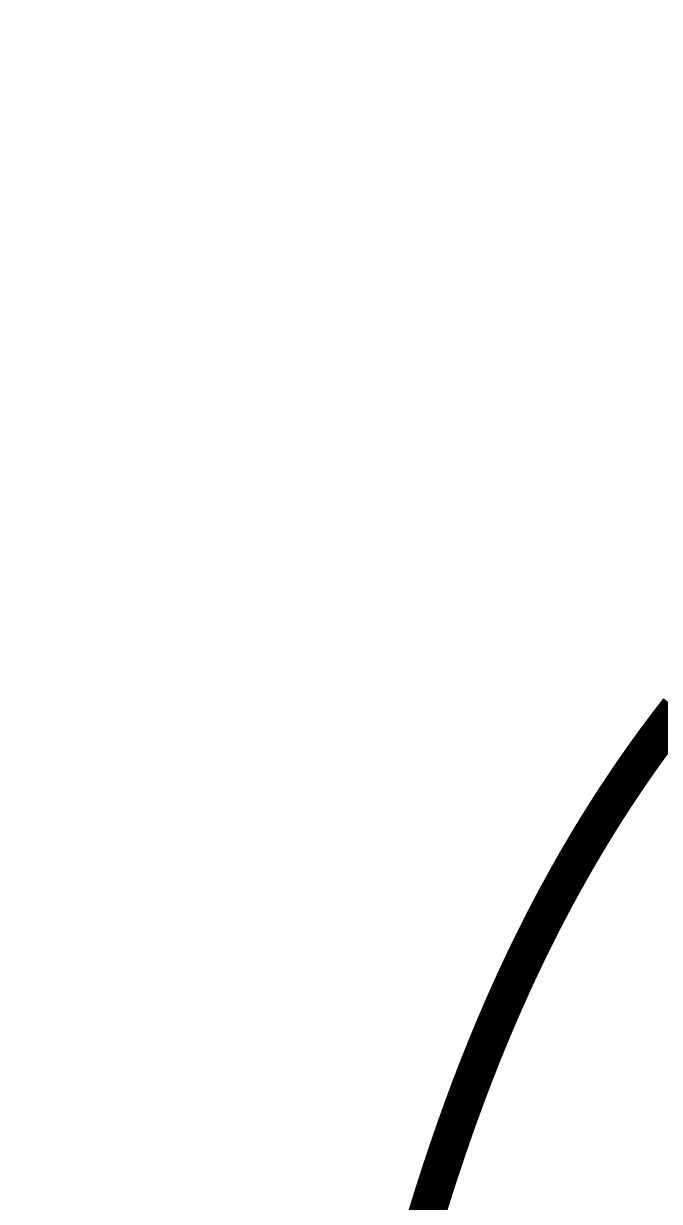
# Model space of a CAD drawing. Header units: inches. Extents: x -300 to 516, y -297 to 231.
# Drawn here: x -23.865 to -21.733, y -151.948 to -147.996 of the extents above; entities that cross this region are included whole.
import ezdxf

# ---------------------------------------------------------------- set-up
doc = ezdxf.new("R2010")
doc.units = ezdxf.units.IN
doc.header["$LTSCALE"] = 24
doc.header["$MEASUREMENT"] = 0
doc.layers.add('EXTERIOR DIMS', color=7, linetype='Continuous')
doc.layers.add('EXTERIOR ELEC EQUIP', color=190, linetype='Continuous')
doc.styles.get("Standard").update_dxf_attribs({"font": 'ARIALN.TTF'})
doc.dimstyles.get("Standard").update_dxf_attribs({"dimscale": 24, "dimtxt": 0.18, "dimasz": 0.18, "dimexe": 0.18, "dimexo": 0.0625, "dimgap": 0.09, "dimtad": 1, "dimdec": 4, "dimzin": 0, "dimdsep": 46, "dimlunit": 4, "dimtxsty": 'Standard', "dimcen": 0.09, "dimadec": 0, "dimazin": 0, "dimtfac": 1, "dimtdec": 4, "dimtofl": 0, "dimtmove": 0, "dimatfit": 3, "dimfxl": 0, "dimtolj": 1, "dimtzin": 0, "dimarcsym": 0})

# ---------------------------------------------------------------- blocks, each defined once
blk = doc.blocks.new('*D34')
at = {"layer": 'Defpoints', "color": 0, "transparency": 16777216}
for p in [(-82.9299, -75.3016), (-82.9299, -118.2971), (-15.7652, -155.5425)]:
    blk.add_point(p, dxfattribs=at)
at = {"layer": 'EXTERIOR DIMS', "color": 0, "lineweight": -2, "transparency": 16777216}
for p, q in [((-82.9299, -116.7971), (-82.9299, -70.9816)), ((-15.7652, -154.0425), (-15.7652, -70.9816)), ((-20.0852, -75.3016), (-78.6099, -75.3016))]:
    blk.add_line(p, q, dxfattribs=at)
at = {"layer": 'EXTERIOR DIMS', "color": 0, "transparency": 16777216}
for points in [[(-78.6099, -74.5816), (-78.6099, -76.0216), (-82.9299, -75.3016)], [(-20.0852, -74.5816), (-20.0852, -76.0216), (-15.7652, -75.3016)]]:
    blk.add_solid(points, dxfattribs=at)
at = {"layer": 'EXTERIOR DIMS', "color": 0, "transparency": 16777216, "insert": (-49.3476, -69.5706), "char_height": 4.32, "attachment_point": 5}
blk.add_mtext('\\A1;5\'-7 {\\H0.7x;\\S1/4;}"', dxfattribs=at)

msp = doc.modelspace()

# ---------------------------------------------------------------- linework, layer by layer
at = {"layer": 'EXTERIOR ELEC EQUIP', "color": 60, "const_width": 0.125}
msp.add_lwpolyline([(-22.51927, -152.01127), (-22.51897, -152.01027), (-22.51867, -152.00927), (-22.51836, -152.00826), (-22.51806, -152.00726), (-22.51776, -152.00626), (-22.51745, -152.00526), (-22.51715, -152.00426), (-22.51684, -152.00326), (-22.51654, -152.00226), (-22.51623, -152.00126), (-22.51593, -152.00026), (-22.51563, -151.99926), (-22.51532, -151.99826), (-22.51502, -151.99726), (-22.51471, -151.99626), (-22.51441, -151.99526), (-22.5141, -151.99426), (-22.5138, -151.99327), (-22.51349, -151.99227), (-22.51319, -151.99127), (-22.51288, -151.99027), (-22.51257, -151.98927), (-22.51227, -151.98827), (-22.51196, -151.98728), (-22.51166, -151.98628), (-22.51135, -151.98528), (-22.51104, -151.98428), (-22.51074, -151.98329), (-22.51043, -151.98229), (-22.51013, -151.98129), (-22.50982, -151.9803), (-22.50951, -151.9793), (-22.50921, -151.9783), (-22.5089, -151.97731), (-22.50859, -151.97631), (-22.50829, -151.97532), (-22.50798, -151.97432), (-22.50767, -151.97333), (-22.50737, -151.97233), (-22.50706, -151.97134), (-22.50675, -151.97034), (-22.50644, -151.96935), (-22.50614, -151.96835), (-22.50583, -151.96736), (-22.50552, -151.96636), (-22.50521, -151.96537), (-22.5049, -151.96437), (-22.5046, -151.96338), (-22.50429, -151.96239), (-22.50398, -151.96139), (-22.50367, -151.9604), (-22.50336, -151.95941), (-22.50305, -151.95841), (-22.50275, -151.95742), (-22.50244, -151.95643), (-22.50213, -151.95544), (-22.50182, -151.95444), (-22.50151, -151.95345), (-22.5012, -151.95246), (-22.50089, -151.95147), (-22.50058, -151.95048), (-22.50027, -151.94949), (-22.49996, -151.94849), (-22.49966, -151.9475), (-22.49935, -151.94651), (-22.49904, -151.94552), (-22.49873, -151.94453), (-22.49842, -151.94354), (-22.49811, -151.94255), (-22.4978, -151.94156), (-22.49749, -151.94057), (-22.49718, -151.93958), (-22.49687, -151.93859), (-22.49655, -151.9376), (-22.49624, -151.93661), (-22.49593, -151.93562), (-22.49562, -151.93464), (-22.49531, -151.93365), (-22.495, -151.93266), (-22.49469, -151.93167), (-22.49438, -151.93068), (-22.49407, -151.92969), (-22.49376, -151.92871), (-22.49344, -151.92772), (-22.49313, -151.92673), (-22.49282, -151.92574), (-22.49251, -151.92476), (-22.4922, -151.92377), (-22.49189, -151.92278), (-22.49157, -151.9218), (-22.49126, -151.92081), (-22.49095, -151.91982), (-22.49064, -151.91884), (-22.49033, -151.91785), (-22.49001, -151.91686), (-22.4897, -151.91588), (-22.48939, -151.91489), (-22.48907, -151.91391), (-22.48876, -151.91292), (-22.48845, -151.91194), (-22.48814, -151.91095), (-22.48782, -151.90997), (-22.48751, -151.90898), (-22.4872, -151.908), (-22.48688, -151.90702), (-22.48657, -151.90603), (-22.48626, -151.90505), (-22.48594, -151.90406), (-22.48563, -151.90308), (-22.48531, -151.9021), (-22.485, -151.90111), (-22.48469, -151.90013), (-22.48437, -151.89915), (-22.48406, -151.89817), (-22.48374, -151.89718), (-22.48343, -151.8962), (-22.48311, -151.89522), (-22.4828, -151.89424), (-22.48248, -151.89326), (-22.48217, -151.89227), (-22.48185, -151.89129), (-22.48154, -151.89031), (-22.48122, -151.88933), (-22.48091, -151.88835), (-22.48059, -151.88737), (-22.48028, -151.88639), (-22.47996, -151.88541), (-22.47965, -151.88443), (-22.47933, -151.88345), (-22.47902, -151.88247), (-22.4787, -151.88149), (-22.47838, -151.88051), (-22.47807, -151.87953), (-22.47775, -151.87855), (-22.47743, -151.87757), (-22.47712, -151.87659), (-22.4768, -151.87561), (-22.47648, -151.87463), (-22.47617, -151.87366), (-22.47585, -151.87268), (-22.47553, -151.8717), (-22.47522, -151.87072), (-22.4749, -151.86974), (-22.47458, -151.86877), (-22.47427, -151.86779), (-22.47395, -151.86681), (-22.47363, -151.86584), (-22.47331, -151.86486), (-22.473, -151.86388), (-22.47268, -151.86291), (-22.47236, -151.86193), (-22.47204, -151.86095), (-22.47172, -151.85998), (-22.47141, -151.859), (-22.47109, -151.85803), (-22.47077, -151.85705), (-22.47045, -151.85607), (-22.47013, -151.8551), (-22.46981, -151.85412), (-22.46949, -151.85315), (-22.46918, -151.85218), (-22.46886, -151.8512), (-22.46854, -151.85023), (-22.46822, -151.84925), (-22.4679, -151.84828), (-22.46758, -151.8473), (-22.46726, -151.84633), (-22.46694, -151.84536), (-22.46662, -151.84438), (-22.4663, -151.84341), (-22.46598, -151.84244), (-22.46566, -151.84147), (-22.46534, -151.84049), (-22.46502, -151.83952), (-22.4647, -151.83855), (-22.46438, -151.83758), (-22.46406, -151.8366), (-22.46374, -151.83563), (-22.46342, -151.83466), (-22.4631, -151.83369), (-22.46278, -151.83272), (-22.46246, -151.83175), (-22.46214, -151.83078), (-22.46182, -151.82981), (-22.46149, -151.82884), (-22.46117, -151.82786), (-22.46085, -151.82689), (-22.46053, -151.82592), (-22.46021, -151.82495), (-22.45989, -151.82399), (-22.45957, -151.82302), (-22.45924, -151.82205), (-22.45892, -151.82108), (-22.4586, -151.82011), (-22.45828, -151.81914), (-22.45796, -151.81817), (-22.45763, -151.8172), (-22.45731, -151.81623), (-22.45699, -151.81527), (-22.45667, -151.8143), (-22.45634, -151.81333), (-22.45602, -151.81236), (-22.4557, -151.8114), (-22.45537, -151.81043), (-22.45505, -151.80946), (-22.45473, -151.80849), (-22.4544, -151.80753), (-22.45408, -151.80656), (-22.45376, -151.80559), (-22.45343, -151.80463), (-22.45311, -151.80366), (-22.45279, -151.8027), (-22.45246, -151.80173), (-22.45214, -151.80076), (-22.45181, -151.7998), (-22.45149, -151.79883), (-22.45117, -151.79787), (-22.45084, -151.7969), (-22.45052, -151.79594), (-22.45019, -151.79497), (-22.44987, -151.79401), (-22.44954, -151.79305), (-22.44922, -151.79208), (-22.44889, -151.79112), (-22.44857, -151.79015), (-22.44824, -151.78919), (-22.44792, -151.78823), (-22.44759, -151.78726), (-22.44727, -151.7863), (-22.44694, -151.78534), (-22.44662, -151.78438), (-22.44629, -151.78341), (-22.44596, -151.78245), (-22.44564, -151.78149), (-22.44531, -151.78053), (-22.44499, -151.77957), (-22.44466, -151.7786), (-22.44433, -151.77764), (-22.44401, -151.77668), (-22.44368, -151.77572), (-22.44335, -151.77476), (-22.44303, -151.7738), (-22.4427, -151.77284), (-22.44237, -151.77188), (-22.44205, -151.77092), (-22.44172, -151.76996), (-22.44139, -151.769), (-22.44107, -151.76804), (-22.44074, -151.76708), (-22.44041, -151.76612), (-22.44008, -151.76516), (-22.43976, -151.7642), (-22.43943, -151.76324), (-22.4391, -151.76228), (-22.43877, -151.76132), (-22.43844, -151.76037), (-22.43812, -151.75941), (-22.43779, -151.75845), (-22.43746, -151.75749), (-22.43713, -151.75653), (-22.4368, -151.75558), (-22.43647, -151.75462), (-22.43614, -151.75366), (-22.43581, -151.75271), (-22.43549, -151.75175), (-22.43516, -151.75079), (-22.43483, -151.74984), (-22.4345, -151.74888), (-22.43417, -151.74792), (-22.43384, -151.74697), (-22.43351, -151.74601), (-22.43318, -151.74506), (-22.43285, -151.7441), (-22.43252, -151.74315), (-22.43219, -151.74219), (-22.43186, -151.74124), (-22.43153, -151.74028), (-22.4312, -151.73933), (-22.43087, -151.73837), (-22.43054, -151.73742), (-22.43021, -151.73646), (-22.42988, -151.73551), (-22.42955, -151.73456), (-22.42922, -151.7336), (-22.42889, -151.73265), (-22.42855, -151.7317), (-22.42822, -151.73074), (-22.42789, -151.72979), (-22.42756, -151.72884), (-22.42723, -151.72789), (-22.4269, -151.72693), (-22.42657, -151.72598), (-22.42623, -151.72503), (-22.4259, -151.72408), (-22.42557, -151.72313), (-22.42524, -151.72217), (-22.42491, -151.72122), (-22.42457, -151.72027), (-22.42424, -151.71932), (-22.42391, -151.71837), (-22.42358, -151.71742), (-22.42324, -151.71647), (-22.42291, -151.71552), (-22.42258, -151.71457), (-22.42225, -151.71362), (-22.42191, -151.71267), (-22.42158, -151.71172), (-22.42125, -151.71077), (-22.42091, -151.70982), (-22.42058, -151.70887), (-22.42025, -151.70792), (-22.41991, -151.70698), (-22.41958, -151.70603), (-22.41925, -151.70508), (-22.41891, -151.70413), (-22.41858, -151.70318), (-22.41824, -151.70224), (-22.41791, -151.70129), (-22.41757, -151.70034), (-22.41724, -151.69939), (-22.41691, -151.69845), (-22.41657, -151.6975), (-22.41624, -151.69655), (-22.4159, -151.69561), (-22.41557, -151.69466), (-22.41523, -151.69371), (-22.4149, -151.69277), (-22.41456, -151.69182), (-22.41423, -151.69088), (-22.41389, -151.68993), (-22.41356, -151.68898), (-22.41322, -151.68804), (-22.41288, -151.68709), (-22.41255, -151.68615), (-22.41221, -151.6852), (-22.41188, -151.68426), (-22.41154, -151.68332), (-22.4112, -151.68237), (-22.41087, -151.68143), (-22.41053, -151.68048), (-22.41019, -151.67954), (-22.40986, -151.6786), (-22.40952, -151.67765), (-22.40918, -151.67671), (-22.40885, -151.67577), (-22.40851, -151.67483), (-22.40817, -151.67388), (-22.40784, -151.67294), (-22.4075, -151.672), (-22.40716, -151.67106), (-22.40682, -151.67011), (-22.40649, -151.66917), (-22.40615, -151.66823), (-22.40581, -151.66729), (-22.40547, -151.66635), (-22.40514, -151.66541), (-22.4048, -151.66447), (-22.40446, -151.66353), (-22.40412, -151.66259), (-22.40378, -151.66165), (-22.40344, -151.66071), (-22.40311, -151.65977), (-22.40277, -151.65883), (-22.40243, -151.65789), (-22.40209, -151.65695), (-22.40175, -151.65601), (-22.40141, -151.65507), (-22.40107, -151.65413), (-22.40073, -151.65319), (-22.40039, -151.65225), (-22.40005, -151.65131), (-22.39971, -151.65038), (-22.39937, -151.64944), (-22.39903, -151.6485), (-22.39869, -151.64756), (-22.39835, -151.64662), (-22.39801, -151.64569), (-22.39767, -151.64475), (-22.39733, -151.64381), (-22.39699, -151.64288), (-22.39665, -151.64194), (-22.39631, -151.641), (-22.39597, -151.64007), (-22.39563, -151.63913), (-22.39529, -151.6382), (-22.39495, -151.63726), (-22.39461, -151.63632), (-22.39427, -151.63539), (-22.39393, -151.63445), (-22.39358, -151.63352), (-22.39324, -151.63258), (-22.3929, -151.63165), (-22.39256, -151.63071), (-22.39222, -151.62978), (-22.39188, -151.62885), (-22.39153, -151.62791), (-22.39119, -151.62698), (-22.39085, -151.62604), (-22.39051, -151.62511), (-22.39016, -151.62418), (-22.38982, -151.62324), (-22.38948, -151.62231), (-22.38914, -151.62138), (-22.38879, -151.62045), (-22.38845, -151.61951), (-22.38811, -151.61858), (-22.38777, -151.61765), (-22.38742, -151.61672), (-22.38708, -151.61579), (-22.38674, -151.61485), (-22.38639, -151.61392), (-22.38605, -151.61299), (-22.3857, -151.61206), (-22.38536, -151.61113), (-22.38502, -151.6102), (-22.38467, -151.60927), (-22.38433, -151.60834), (-22.38398, -151.60741), (-22.38364, -151.60648), (-22.3833, -151.60555), (-22.38295, -151.60462), (-22.38261, -151.60369), (-22.38226, -151.60276), (-22.38192, -151.60183), (-22.38157, -151.6009), (-22.38123, -151.59997), (-22.38088, -151.59905), (-22.38054, -151.59812), (-22.38019, -151.59719), (-22.37985, -151.59626), (-22.3795, -151.59533), (-22.37915, -151.59441), (-22.37881, -151.59348), (-22.37846, -151.59255), (-22.37812, -151.59162), (-22.37777, -151.5907), (-22.37743, -151.58977), (-22.37708, -151.58884), (-22.37673, -151.58792), (-22.37639, -151.58699), (-22.37604, -151.58606), (-22.37569, -151.58514), (-22.37535, -151.58421), (-22.375, -151.58329), (-22.37465, -151.58236), (-22.37431, -151.58144), (-22.37396, -151.58051), (-22.37361, -151.57959), (-22.37326, -151.57866), (-22.37292, -151.57774), (-22.37257, -151.57681), (-22.37222, -151.57589), (-22.37187, -151.57497), (-22.37153, -151.57404), (-22.37118, -151.57312), (-22.37083, -151.57219), (-22.37048, -151.57127), (-22.37013, -151.57035), (-22.36979, -151.56943), (-22.36944, -151.5685), (-22.36909, -151.56758), (-22.36874, -151.56666), (-22.36839, -151.56574), (-22.36804, -151.56481), (-22.36769, -151.56389), (-22.36734, -151.56297), (-22.36699, -151.56205), (-22.36665, -151.56113), (-22.3663, -151.56021), (-22.36595, -151.55929), (-22.3656, -151.55836), (-22.36525, -151.55744), (-22.3649, -151.55652), (-22.36455, -151.5556), (-22.3642, -151.55468), (-22.36385, -151.55376), (-22.3635, -151.55284), (-22.36315, -151.55192), (-22.3628, -151.551), (-22.36245, -151.55009), (-22.3621, -151.54917), (-22.36175, -151.54825), (-22.36139, -151.54733), (-22.36104, -151.54641), (-22.36069, -151.54549), (-22.36034, -151.54457), (-22.35999, -151.54366), (-22.35964, -151.54274), (-22.35929, -151.54182), (-22.35894, -151.5409), (-22.35858, -151.53999), (-22.35823, -151.53907), (-22.35788, -151.53815), (-22.35753, -151.53724), (-22.35718, -151.53632), (-22.35682, -151.5354), (-22.35647, -151.53449), (-22.35612, -151.53357), (-22.35577, -151.53265), (-22.35542, -151.53174), (-22.35506, -151.53082), (-22.35471, -151.52991), (-22.35436, -151.52899), (-22.354, -151.52808), (-22.35365, -151.52716), (-22.3533, -151.52625), (-22.35294, -151.52533), (-22.35259, -151.52442), (-22.35224, -151.52351), (-22.35188, -151.52259), (-22.35153, -151.52168), (-22.35118, -151.52077), (-22.35082, -151.51985), (-22.35047, -151.51894), (-22.35012, -151.51803), (-22.34976, -151.51711), (-22.34941, -151.5162), (-22.34905, -151.51529), (-22.3487, -151.51438), (-22.34834, -151.51346), (-22.34799, -151.51255), (-22.34763, -151.51164), (-22.34728, -151.51073), (-22.34692, -151.50982), (-22.34657, -151.50891), (-22.34621, -151.508), (-22.34586, -151.50708), (-22.3455, -151.50617), (-22.34515, -151.50526), (-22.34479, -151.50435), (-22.34444, -151.50344), (-22.34408, -151.50253), (-22.34372, -151.50162), (-22.34337, -151.50071), (-22.34301, -151.4998), (-22.34266, -151.49889), (-22.3423, -151.49799), (-22.34194, -151.49708), (-22.34159, -151.49617), (-22.34123, -151.49526), (-22.34087, -151.49435), (-22.34052, -151.49344), (-22.34016, -151.49254), (-22.3398, -151.49163), (-22.33945, -151.49072), (-22.33909, -151.48981), (-22.33873, -151.48891), (-22.33837, -151.488), (-22.33802, -151.48709), (-22.33766, -151.48618), (-22.3373, -151.48528), (-22.33694, -151.48437), (-22.33659, -151.48347), (-22.33623, -151.48256), (-22.33587, -151.48165), (-22.33551, -151.48075), (-22.33515, -151.47984), (-22.33479, -151.47894), (-22.33444, -151.47803), (-22.33408, -151.47713), (-22.33372, -151.47622), (-22.33336, -151.47532), (-22.333, -151.47441), (-22.33264, -151.47351), (-22.33228, -151.47261), (-22.33192, -151.4717), (-22.33156, -151.4708), (-22.3312, -151.46989), (-22.33084, -151.46899), (-22.33048, -151.46809), (-22.33013, -151.46718), (-22.32977, -151.46628), (-22.32941, -151.46538), (-22.32905, -151.46448), (-22.32868, -151.46357), (-22.32832, -151.46267), (-22.32796, -151.46177), (-22.3276, -151.46087), (-22.32724, -151.45997), (-22.32688, -151.45907), (-22.32652, -151.45816), (-22.32616, -151.45726), (-22.3258, -151.45636), (-22.32544, -151.45546), (-22.32508, -151.45456), (-22.32472, -151.45366), (-22.32435, -151.45276), (-22.32399, -151.45186), (-22.32363, -151.45096), (-22.32327, -151.45006), (-22.32291, -151.44916), (-22.32255, -151.44826), (-22.32218, -151.44736), (-22.32182, -151.44647), (-22.32146, -151.44557), (-22.3211, -151.44467), (-22.32073, -151.44377), (-22.32037, -151.44287), (-22.32001, -151.44197), (-22.31965, -151.44108), (-22.31928, -151.44018), (-22.31892, -151.43928), (-22.31856, -151.43838), (-22.31819, -151.43749), (-22.31783, -151.43659), (-22.31747, -151.43569), (-22.3171, -151.4348), (-22.31674, -151.4339), (-22.31638, -151.433), (-22.31601, -151.43211), (-22.31565, -151.43121), (-22.31528, -151.43032), (-22.31492, -151.42942), (-22.31456, -151.42853), (-22.31419, -151.42763), (-22.31383, -151.42674), (-22.31346, -151.42584), (-22.3131, -151.42495), (-22.31273, -151.42405), (-22.31237, -151.42316), (-22.312, -151.42226), (-22.31164, -151.42137), (-22.31127, -151.42048), (-22.31091, -151.41958), (-22.31054, -151.41869), (-22.31018, -151.4178), (-22.30981, -151.4169), (-22.30945, -151.41601), (-22.30908, -151.41512), (-22.30871, -151.41423), (-22.30835, -151.41333), (-22.30798, -151.41244), (-22.30762, -151.41155), (-22.30725, -151.41066), (-22.30688, -151.40977), (-22.30652, -151.40888), (-22.30615, -151.40798), (-22.30578, -151.40709), (-22.30542, -151.4062), (-22.30505, -151.40531), (-22.30468, -151.40442), (-22.30432, -151.40353), (-22.30395, -151.40264), (-22.30358, -151.40175), (-22.30321, -151.40086), (-22.30285, -151.39997), (-22.30248, -151.39908), (-22.30211, -151.39819), (-22.30174, -151.3973), (-22.30138, -151.39642), (-22.30101, -151.39553), (-22.30064, -151.39464), (-22.30027, -151.39375), (-22.2999, -151.39286), (-22.29953, -151.39197), (-22.29917, -151.39109), (-22.2988, -151.3902), (-22.29843, -151.38931), (-22.29806, -151.38842), (-22.29769, -151.38754), (-22.29732, -151.38665), (-22.29695, -151.38576), (-22.29658, -151.38488), (-22.29621, -151.38399), (-22.29584, -151.38311), (-22.29547, -151.38222), (-22.2951, -151.38133), (-22.29473, -151.38045), (-22.29436, -151.37956), (-22.29399, -151.37868), (-22.29362, -151.37779), (-22.29325, -151.37691), (-22.29288, -151.37602), (-22.29251, -151.37514), (-22.29214, -151.37425), (-22.29177, -151.37337), (-22.2914, -151.37249), (-22.29103, -151.3716), (-22.29066, -151.37072), (-22.29029, -151.36983), (-22.28992, -151.36895), (-22.28955, -151.36807), (-22.28918, -151.36719), (-22.2888, -151.3663), (-22.28843, -151.36542), (-22.28806, -151.36454), (-22.28769, -151.36366), (-22.28732, -151.36277), (-22.28694, -151.36189), (-22.28657, -151.36101), (-22.2862, -151.36013), (-22.28583, -151.35925), (-22.28546, -151.35837), (-22.28508, -151.35748), (-22.28471, -151.3566), (-22.28434, -151.35572), (-22.28397, -151.35484), (-22.28359, -151.35396), (-22.28322, -151.35308), (-22.28285, -151.3522), (-22.28247, -151.35132), (-22.2821, -151.35044), (-22.28173, -151.34956), (-22.28135, -151.34869), (-22.28098, -151.34781), (-22.28061, -151.34693), (-22.28023, -151.34605), (-22.27986, -151.34517), (-22.27948, -151.34429), (-22.27911, -151.34341), (-22.27874, -151.34254), (-22.27836, -151.34166), (-22.27799, -151.34078), (-22.27761, -151.3399), (-22.27724, -151.33903), (-22.27686, -151.33815), (-22.27649, -151.33727), (-22.27611, -151.3364), (-22.27574, -151.33552), (-22.27536, -151.33464), (-22.27499, -151.33377), (-22.27461, -151.33289), (-22.27424, -151.33201), (-22.27386, -151.33114), (-22.27349, -151.33026), (-22.27311, -151.32939), (-22.27273, -151.32851), (-22.27236, -151.32764), (-22.27198, -151.32676), (-22.27161, -151.32589), (-22.27123, -151.32501), (-22.27085, -151.32414), (-22.27048, -151.32327), (-22.2701, -151.32239), (-22.26972, -151.32152), (-22.26935, -151.32065), (-22.26897, -151.31977), (-22.26859, -151.3189), (-22.26822, -151.31803), (-22.26784, -151.31715), (-22.26746, -151.31628), (-22.26708, -151.31541), (-22.26671, -151.31454), (-22.26633, -151.31366), (-22.26595, -151.31279), (-22.26557, -151.31192), (-22.26519, -151.31105), (-22.26482, -151.31018), (-22.26444, -151.30931), (-22.26406, -151.30844), (-22.26368, -151.30756), (-22.2633, -151.30669), (-22.26292, -151.30582), (-22.26255, -151.30495), (-22.26217, -151.30408), (-22.26179, -151.30321), (-22.26141, -151.30234), (-22.26103, -151.30147), (-22.26065, -151.3006), (-22.26027, -151.29974), (-22.25989, -151.29887), (-22.25951, -151.298), (-22.25913, -151.29713), (-22.25875, -151.29626), (-22.25837, -151.29539), (-22.25799, -151.29452), (-22.25761, -151.29366), (-22.25723, -151.29279), (-22.25685, -151.29192), (-22.25647, -151.29105), (-22.25609, -151.29019), (-22.25571, -151.28932), (-22.25533, -151.28845), (-22.25495, -151.28759), (-22.25457, -151.28672), (-22.25419, -151.28585), (-22.25381, -151.28499), (-22.25343, -151.28412), (-22.25305, -151.28325), (-22.25266, -151.28239), (-22.25228, -151.28152), (-22.2519, -151.28066), (-22.25152, -151.27979), (-22.25114, -151.27893), (-22.25076, -151.27806), (-22.25037, -151.2772), (-22.24999, -151.27633), (-22.24961, -151.27547), (-22.24923, -151.27461), (-22.24885, -151.27374), (-22.24846, -151.27288), (-22.24808, -151.27201), (-22.2477, -151.27115), (-22.24732, -151.27029), (-22.24693, -151.26943), (-22.24655, -151.26856), (-22.24617, -151.2677), (-22.24578, -151.26684), (-22.2454, -151.26598), (-22.24502, -151.26511), (-22.24463, -151.26425), (-22.24425, -151.26339), (-22.24387, -151.26253), (-22.24348, -151.26167), (-22.2431, -151.26081), (-22.24271, -151.25994), (-22.24233, -151.25908), (-22.24195, -151.25822), (-22.24156, -151.25736), (-22.24118, -151.2565), (-22.24079, -151.25564), (-22.24041, -151.25478), (-22.24002, -151.25392), (-22.23964, -151.25306), (-22.23925, -151.2522), (-22.23887, -151.25134), (-22.23848, -151.25048), (-22.2381, -151.24963), (-22.23771, -151.24877), (-22.23733, -151.24791), (-22.23694, -151.24705), (-22.23656, -151.24619), (-22.23617, -151.24533), (-22.23579, -151.24448), (-22.2354, -151.24362), (-22.23501, -151.24276), (-22.23463, -151.2419), (-22.23424, -151.24105), (-22.23385, -151.24019), (-22.23347, -151.23933), (-22.23308, -151.23848), (-22.23269, -151.23762), (-22.23231, -151.23676), (-22.23192, -151.23591), (-22.23153, -151.23505), (-22.23115, -151.2342), (-22.23076, -151.23334), (-22.23037, -151.23248), (-22.22999, -151.23163), (-22.2296, -151.23077), (-22.22921, -151.22992), (-22.22882, -151.22906), (-22.22843, -151.22821), (-22.22805, -151.22736), (-22.22766, -151.2265), (-22.22727, -151.22565), (-22.22688, -151.22479), (-22.22649, -151.22394), (-22.22611, -151.22309), (-22.22572, -151.22223), (-22.22533, -151.22138), (-22.22494, -151.22053), (-22.22455, -151.21967), (-22.22416, -151.21882), (-22.22377, -151.21797), (-22.22338, -151.21712), (-22.223, -151.21627), (-22.22261, -151.21541), (-22.22222, -151.21456), (-22.22183, -151.21371), (-22.22144, -151.21286), (-22.22105, -151.21201), (-22.22066, -151.21116), (-22.22027, -151.21031), (-22.21988, -151.20946), (-22.21949, -151.2086), (-22.2191, -151.20775), (-22.21871, -151.2069), (-22.21832, -151.20605), (-22.21793, -151.2052), (-22.21754, -151.20436), (-22.21714, -151.20351), (-22.21675, -151.20266), (-22.21636, -151.20181), (-22.21597, -151.20096), (-22.21558, -151.20011), (-22.21519, -151.19926), (-22.2148, -151.19841), (-22.21441, -151.19757), (-22.21402, -151.19672), (-22.21362, -151.19587), (-22.21323, -151.19502), (-22.21284, -151.19417), (-22.21245, -151.19333), (-22.21206, -151.19248), (-22.21166, -151.19163), (-22.21127, -151.19079), (-22.21088, -151.18994), (-22.21049, -151.18909), (-22.21009, -151.18825), (-22.2097, -151.1874), (-22.20931, -151.18656), (-22.20892, -151.18571), (-22.20852, -151.18486), (-22.20813, -151.18402), (-22.20774, -151.18317), (-22.20734, -151.18233), (-22.20695, -151.18148), (-22.20656, -151.18064), (-22.20616, -151.17979), (-22.20577, -151.17895), (-22.20538, -151.17811), (-22.20498, -151.17726), (-22.20459, -151.17642), (-22.20419, -151.17558), (-22.2038, -151.17473), (-22.2034, -151.17389), (-22.20301, -151.17305), (-22.20262, -151.1722), (-22.20222, -151.17136), (-22.20183, -151.17052), (-22.20143, -151.16967), (-22.20104, -151.16883), (-22.20064, -151.16799), (-22.20025, -151.16715), (-22.19985, -151.16631), (-22.19946, -151.16547), (-22.19906, -151.16462), (-22.19866, -151.16378), (-22.19827, -151.16294), (-22.19787, -151.1621), (-22.19748, -151.16126), (-22.19708, -151.16042), (-22.19669, -151.15958), (-22.19629, -151.15874), (-22.19589, -151.1579), (-22.1955, -151.15706), (-22.1951, -151.15622), (-22.1947, -151.15538), (-22.19431, -151.15454), (-22.19391, -151.1537), (-22.19351, -151.15286), (-22.19312, -151.15203), (-22.19272, -151.15119), (-22.19232, -151.15035), (-22.19193, -151.14951), (-22.19153, -151.14867), (-22.19113, -151.14784), (-22.19073, -151.147), (-22.19034, -151.14616), (-22.18994, -151.14532), (-22.18954, -151.14449), (-22.18914, -151.14365), (-22.18874, -151.14281), (-22.18835, -151.14198), (-22.18795, -151.14114), (-22.18755, -151.1403), (-22.18715, -151.13947), (-22.18675, -151.13863), (-22.18635, -151.1378), (-22.18595, -151.13696), (-22.18556, -151.13613), (-22.18516, -151.13529), (-22.18476, -151.13446), (-22.18436, -151.13362), (-22.18396, -151.13279), (-22.18356, -151.13195), (-22.18316, -151.13112), (-22.18276, -151.13028), (-22.18236, -151.12945), (-22.18196, -151.12862), (-22.18156, -151.12778), (-22.18116, -151.12695), (-22.18076, -151.12611), (-22.18036, -151.12528), (-22.17996, -151.12445), (-22.17956, -151.12362), (-22.17916, -151.12278), (-22.17876, -151.12195), (-22.17836, -151.12112), (-22.17796, -151.12029), (-22.17756, -151.11946), (-22.17715, -151.11862), (-22.17675, -151.11779), (-22.17635, -151.11696), (-22.17595, -151.11613), (-22.17555, -151.1153), (-22.17515, -151.11447), (-22.17475, -151.11364), (-22.17434, -151.11281), (-22.17394, -151.11198), (-22.17354, -151.11115), (-22.17314, -151.11032), (-22.17274, -151.10949), (-22.17233, -151.10866), (-22.17193, -151.10783), (-22.17153, -151.107), (-22.17113, -151.10617), (-22.17072, -151.10534), (-22.17032, -151.10451), (-22.16992, -151.10368), (-22.16952, -151.10286), (-22.16911, -151.10203), (-22.16871, -151.1012), (-22.16831, -151.10037), (-22.1679, -151.09954), (-22.1675, -151.09872), (-22.1671, -151.09789), (-22.16669, -151.09706), (-22.16629, -151.09624), (-22.16588, -151.09541), (-22.16548, -151.09458), (-22.16508, -151.09376), (-22.16467, -151.09293), (-22.16427, -151.0921), (-22.16386, -151.09128), (-22.16346, -151.09045), (-22.16306, -151.08963), (-22.16265, -151.0888), (-22.16225, -151.08798), (-22.16184, -151.08715), (-22.16144, -151.08633), (-22.16103, -151.0855), (-22.16063, -151.08468), (-22.16022, -151.08385), (-22.15981, -151.08303), (-22.15941, -151.0822), (-22.159, -151.08138), (-22.1586, -151.08056), (-22.15819, -151.07973), (-22.15779, -151.07891), (-22.15738, -151.07809), (-22.15697, -151.07726), (-22.15657, -151.07644), (-22.15616, -151.07562), (-22.15576, -151.0748), (-22.15535, -151.07397), (-22.15494, -151.07315), (-22.15454, -151.07233), (-22.15413, -151.07151), (-22.15372, -151.07069), (-22.15331, -151.06987), (-22.15291, -151.06904), (-22.1525, -151.06822), (-22.15209, -151.0674), (-22.15169, -151.06658), (-22.15128, -151.06576), (-22.15087, -151.06494), (-22.15046, -151.06412), (-22.15006, -151.0633), (-22.14965, -151.06248), (-22.14924, -151.06166), (-22.14883, -151.06084), (-22.14842, -151.06002), (-22.14801, -151.0592), (-22.14761, -151.05839), (-22.1472, -151.05757), (-22.14679, -151.05675), (-22.14638, -151.05593), (-22.14597, -151.05511), (-22.14556, -151.05429), (-22.14515, -151.05348), (-22.14474, -151.05266), (-22.14433, -151.05184), (-22.14393, -151.05102), (-22.14352, -151.05021), (-22.14311, -151.04939), (-22.1427, -151.04857), (-22.14229, -151.04776), (-22.14188, -151.04694), (-22.14147, -151.04612), (-22.14106, -151.04531), (-22.14065, -151.04449), (-22.14024, -151.04368), (-22.13983, -151.04286), (-22.13942, -151.04204), (-22.13901, -151.04123), (-22.13859, -151.04041), (-22.13818, -151.0396), (-22.13777, -151.03878), (-22.13736, -151.03797), (-22.13695, -151.03716), (-22.13654, -151.03634), (-22.13613, -151.03553), (-22.13572, -151.03471), (-22.13531, -151.0339), (-22.13489, -151.03309), (-22.13448, -151.03227), (-22.13407, -151.03146), (-22.13366, -151.03065), (-22.13325, -151.02983), (-22.13284, -151.02902), (-22.13242, -151.02821), (-22.13201, -151.0274), (-22.1316, -151.02658), (-22.13119, -151.02577), (-22.13077, -151.02496), (-22.13036, -151.02415), (-22.12995, -151.02334), (-22.12954, -151.02253), (-22.12912, -151.02171), (-22.12871, -151.0209), (-22.1283, -151.02009), (-22.12788, -151.01928), (-22.12747, -151.01847), (-22.12706, -151.01766), (-22.12664, -151.01685), (-22.12623, -151.01604), (-22.12581, -151.01523), (-22.1254, -151.01442), (-22.12499, -151.01361), (-22.12457, -151.0128), (-22.12416, -151.012), (-22.12374, -151.01119), (-22.12333, -151.01038), (-22.12292, -151.00957), (-22.1225, -151.00876), (-22.12209, -151.00795), (-22.12167, -151.00715), (-22.12126, -151.00634), (-22.12084, -151.00553), (-22.12043, -151.00472), (-22.12001, -151.00392), (-22.1196, -151.00311), (-22.11918, -151.0023), (-22.11876, -151.00149), (-22.11835, -151.00069), (-22.11793, -150.99988), (-22.11752, -150.99908), (-22.1171, -150.99827), (-22.11669, -150.99746), (-22.11627, -150.99666), (-22.11585, -150.99585), (-22.11544, -150.99505), (-22.11502, -150.99424), (-22.1146, -150.99344), (-22.11419, -150.99263), (-22.11377, -150.99183), (-22.11335, -150.99102), (-22.11294, -150.99022), (-22.11252, -150.98941), (-22.1121, -150.98861), (-22.11169, -150.98781), (-22.11127, -150.987), (-22.11085, -150.9862), (-22.11043, -150.9854), (-22.11002, -150.98459), (-22.1096, -150.98379), (-22.10918, -150.98299), (-22.10876, -150.98218), (-22.10834, -150.98138), (-22.10793, -150.98058), (-22.10751, -150.97978), (-22.10709, -150.97898), (-22.10667, -150.97817), (-22.10625, -150.97737), (-22.10583, -150.97657), (-22.10542, -150.97577), (-22.105, -150.97497), (-22.10458, -150.97417), (-22.10416, -150.97337), (-22.10374, -150.97257), (-22.10332, -150.97177), (-22.1029, -150.97097), (-22.10248, -150.97017), (-22.10206, -150.96937), (-22.10164, -150.96857), (-22.10122, -150.96777), (-22.1008, -150.96697), (-22.10038, -150.96617), (-22.09996, -150.96537), (-22.09954, -150.96457), (-22.09912, -150.96377), (-22.0987, -150.96297), (-22.09828, -150.96218), (-22.09786, -150.96138), (-22.09744, -150.96058), (-22.09702, -150.95978), (-22.0966, -150.95898), (-22.09618, -150.95819), (-22.09576, -150.95739), (-22.09534, -150.95659), (-22.09492, -150.9558), (-22.09449, -150.955), (-22.09407, -150.9542), (-22.09365, -150.95341), (-22.09323, -150.95261), (-22.09281, -150.95181), (-22.09239, -150.95102), (-22.09196, -150.95022), (-22.09154, -150.94943), (-22.09112, -150.94863), (-22.0907, -150.94784), (-22.09028, -150.94704), (-22.08985, -150.94625), (-22.08943, -150.94545), (-22.08901, -150.94466), (-22.08858, -150.94386), (-22.08816, -150.94307), (-22.08774, -150.94227), (-22.08732, -150.94148), (-22.08689, -150.94069), (-22.08647, -150.93989), (-22.08605, -150.9391), (-22.08562, -150.93831), (-22.0852, -150.93751), (-22.08478, -150.93672), (-22.08435, -150.93593), (-22.08393, -150.93514), (-22.0835, -150.93434), (-22.08308, -150.93355), (-22.08266, -150.93276), (-22.08223, -150.93197), (-22.08181, -150.93118), (-22.08138, -150.93038), (-22.08096, -150.92959), (-22.08053, -150.9288), (-22.08011, -150.92801), (-22.07968, -150.92722), (-22.07926, -150.92643), (-22.07883, -150.92564), (-22.07841, -150.92485), (-22.07798, -150.92406), (-22.07756, -150.92327), (-22.07713, -150.92248), (-22.07671, -150.92169), (-22.07628, -150.9209), (-22.07586, -150.92011), (-22.07543, -150.91932), (-22.075, -150.91853), (-22.07458, -150.91775), (-22.07415, -150.91696), (-22.07373, -150.91617), (-22.0733, -150.91538), (-22.07287, -150.91459), (-22.07245, -150.9138), (-22.07202, -150.91302), (-22.07159, -150.91223), (-22.07117, -150.91144), (-22.07074, -150.91065), (-22.07031, -150.90987), (-22.06989, -150.90908), (-22.06946, -150.90829), (-22.06903, -150.90751), (-22.0686, -150.90672), (-22.06818, -150.90594), (-22.06775, -150.90515), (-22.06732, -150.90436), (-22.06689, -150.90358), (-22.06647, -150.90279), (-22.06604, -150.90201), (-22.06561, -150.90122), (-22.06518, -150.90044), (-22.06475, -150.89965), (-22.06432, -150.89887), (-22.0639, -150.89808), (-22.06347, -150.8973), (-22.06304, -150.89652), (-22.06261, -150.89573), (-22.06218, -150.89495), (-22.06175, -150.89416), (-22.06132, -150.89338), (-22.06089, -150.8926), (-22.06046, -150.89181), (-22.06003, -150.89103), (-22.05961, -150.89025), (-22.05918, -150.88947), (-22.05875, -150.88868), (-22.05832, -150.8879), (-22.05789, -150.88712), (-22.05746, -150.88634), (-22.05703, -150.88556), (-22.0566, -150.88477), (-22.05617, -150.88399), (-22.05574, -150.88321), (-22.0553, -150.88243), (-22.05487, -150.88165), (-22.05444, -150.88087), (-22.05401, -150.88009), (-22.05358, -150.87931), (-22.05315, -150.87853), (-22.05272, -150.87775), (-22.05229, -150.87697), (-22.05186, -150.87619), (-22.05143, -150.87541), (-22.05099, -150.87463), (-22.05056, -150.87385), (-22.05013, -150.87307), (-22.0497, -150.87229), (-22.04927, -150.87152), (-22.04884, -150.87074), (-22.0484, -150.86996), (-22.04797, -150.86918), (-22.04754, -150.8684), (-22.04711, -150.86762), (-22.04667, -150.86685), (-22.04624, -150.86607), (-22.04581, -150.86529), (-22.04538, -150.86452), (-22.04494, -150.86374), (-22.04451, -150.86296), (-22.04408, -150.86218), (-22.04364, -150.86141), (-22.04321, -150.86063), (-22.04278, -150.85986), (-22.04234, -150.85908), (-22.04191, -150.8583), (-22.04148, -150.85753), (-22.04104, -150.85675), (-22.04061, -150.85598), (-22.04017, -150.8552), (-22.03974, -150.85443), (-22.03931, -150.85365), (-22.03887, -150.85288), (-22.03844, -150.8521), (-22.038, -150.85133), (-22.03757, -150.85056), (-22.03713, -150.84978), (-22.0367, -150.84901), (-22.03626, -150.84824), (-22.03583, -150.84746), (-22.03539, -150.84669), (-22.03496, -150.84592), (-22.03452, -150.84514), (-22.03409, -150.84437), (-22.03365, -150.8436), (-22.03322, -150.84283), (-22.03278, -150.84205), (-22.03235, -150.84128), (-22.03191, -150.84051), (-22.03147, -150.83974), (-22.03104, -150.83897), (-22.0306, -150.83819), (-22.03017, -150.83742), (-22.02973, -150.83665), (-22.02929, -150.83588), (-22.02886, -150.83511), (-22.02842, -150.83434), (-22.02798, -150.83357), (-22.02755, -150.8328), (-22.02711, -150.83203), (-22.02667, -150.83126), (-22.02624, -150.83049), (-22.0258, -150.82972), (-22.02536, -150.82895), (-22.02492, -150.82818), (-22.02449, -150.82741), (-22.02405, -150.82664), (-22.02361, -150.82588), (-22.02317, -150.82511), (-22.02274, -150.82434), (-22.0223, -150.82357), (-22.02186, -150.8228), (-22.02142, -150.82204), (-22.02098, -150.82127), (-22.02054, -150.8205), (-22.02011, -150.81973), (-22.01967, -150.81897), (-22.01923, -150.8182), (-22.01879, -150.81743), (-22.01835, -150.81667), (-22.01791, -150.8159), (-22.01747, -150.81513), (-22.01703, -150.81437), (-22.01659, -150.8136), (-22.01615, -150.81284), (-22.01572, -150.81207), (-22.01528, -150.8113), (-22.01484, -150.81054), (-22.0144, -150.80977), (-22.01396, -150.80901), (-22.01352, -150.80824), (-22.01308, -150.80748), (-22.01264, -150.80671), (-22.0122, -150.80595), (-22.01176, -150.80519), (-22.01131, -150.80442), (-22.01087, -150.80366), (-22.01043, -150.8029), (-22.00999, -150.80213), (-22.00955, -150.80137), (-22.00911, -150.80061), (-22.00867, -150.79984), (-22.00823, -150.79908), (-22.00779, -150.79832), (-22.00735, -150.79755), (-22.0069, -150.79679), (-22.00646, -150.79603), (-22.00602, -150.79527), (-22.00558, -150.79451), (-22.00514, -150.79375), (-22.0047, -150.79298), (-22.00425, -150.79222), (-22.00381, -150.79146), (-22.00337, -150.7907), (-22.00293, -150.78994), (-22.00248, -150.78918), (-22.00204, -150.78842), (-22.0016, -150.78766), (-22.00116, -150.7869), (-22.00071, -150.78614), (-22.00027, -150.78538), (-21.99983, -150.78462), (-21.99939, -150.78386), (-21.99894, -150.7831), (-21.9985, -150.78234), (-21.99806, -150.78158), (-21.99761, -150.78082), (-21.99717, -150.78007), (-21.99672, -150.77931), (-21.99628, -150.77855), (-21.99584, -150.77779), (-21.99539, -150.77703), (-21.99495, -150.77628), (-21.9945, -150.77552), (-21.99406, -150.77476), (-21.99362, -150.774), (-21.99317, -150.77325), (-21.99273, -150.77249), (-21.99228, -150.77173), (-21.99184, -150.77098), (-21.99139, -150.77022), (-21.99095, -150.76946), (-21.9905, -150.76871), (-21.99006, -150.76795), (-21.98961, -150.7672), (-21.98917, -150.76644), (-21.98872, -150.76568), (-21.98828, -150.76493), (-21.98783, -150.76417), (-21.98738, -150.76342), (-21.98694, -150.76266), (-21.98649, -150.76191), (-21.98605, -150.76116), (-21.9856, -150.7604), (-21.98515, -150.75965), (-21.98471, -150.75889), (-21.98426, -150.75814), (-21.98381, -150.75739), (-21.98337, -150.75663), (-21.98292, -150.75588), (-21.98247, -150.75513), (-21.98203, -150.75437), (-21.98158, -150.75362), (-21.98113, -150.75287), (-21.98069, -150.75212), (-21.98024, -150.75136), (-21.97979, -150.75061), (-21.97934, -150.74986), (-21.9789, -150.74911), (-21.97845, -150.74836), (-21.978, -150.74761), (-21.97755, -150.74685), (-21.9771, -150.7461), (-21.97666, -150.74535), (-21.97621, -150.7446), (-21.97576, -150.74385), (-21.97531, -150.7431), (-21.97486, -150.74235), (-21.97441, -150.7416), (-21.97397, -150.74085), (-21.97352, -150.7401), (-21.97307, -150.73935), (-21.97262, -150.7386), (-21.97217, -150.73785), (-21.97172, -150.7371), (-21.97127, -150.73635), (-21.97082, -150.73561), (-21.97037, -150.73486), (-21.96992, -150.73411), (-21.96947, -150.73336), (-21.96902, -150.73261), (-21.96857, -150.73186), (-21.96812, -150.73112), (-21.96767, -150.73037), (-21.96722, -150.72962), (-21.96677, -150.72887), (-21.96632, -150.72813), (-21.96587, -150.72738), (-21.96542, -150.72663), (-21.96497, -150.72589), (-21.96452, -150.72514), (-21.96407, -150.72439), (-21.96362, -150.72365), (-21.96317, -150.7229), (-21.96272, -150.72216), (-21.96227, -150.72141), (-21.96181, -150.72067), (-21.96136, -150.71992), (-21.96091, -150.71918), (-21.96046, -150.71843), (-21.96001, -150.71769), (-21.95956, -150.71694), (-21.9591, -150.7162), (-21.95865, -150.71545), (-21.9582, -150.71471), (-21.95775, -150.71396), (-21.9573, -150.71322), (-21.95684, -150.71248), (-21.95639, -150.71173), (-21.95594, -150.71099), (-21.95549, -150.71025), (-21.95503, -150.7095), (-21.95458, -150.70876), (-21.95413, -150.70802), (-21.95367, -150.70728), (-21.95322, -150.70653), (-21.95277, -150.70579), (-21.95231, -150.70505), (-21.95186, -150.70431), (-21.95141, -150.70357), (-21.95095, -150.70283), (-21.9505, -150.70208), (-21.95005, -150.70134), (-21.94959, -150.7006), (-21.94914, -150.69986), (-21.94868, -150.69912), (-21.94823, -150.69838), (-21.94778, -150.69764), (-21.94732, -150.6969), (-21.94687, -150.69616), (-21.94641, -150.69542), (-21.94596, -150.69468), (-21.9455, -150.69394), (-21.94505, -150.6932), (-21.94459, -150.69246), (-21.94414, -150.69172), (-21.94368, -150.69099), (-21.94323, -150.69025), (-21.94277, -150.68951), (-21.94232, -150.68877), (-21.94186, -150.68803), (-21.94141, -150.68729), (-21.94095, -150.68656), (-21.94049, -150.68582), (-21.94004, -150.68508), (-21.93958, -150.68434), (-21.93913, -150.68361), (-21.93867, -150.68287), (-21.93821, -150.68213), (-21.93776, -150.6814), (-21.9373, -150.68066), (-21.93684, -150.67992), (-21.93639, -150.67919), (-21.93593, -150.67845), (-21.93547, -150.67771), (-21.93502, -150.67698), (-21.93456, -150.67624), (-21.9341, -150.67551), (-21.93364, -150.67477), (-21.93319, -150.67404), (-21.93273, -150.6733), (-21.93227, -150.67257), (-21.93181, -150.67183), (-21.93136, -150.6711), (-21.9309, -150.67037), (-21.93044, -150.66963), (-21.92998, -150.6689), (-21.92952, -150.66816), (-21.92907, -150.66743), (-21.92861, -150.6667), (-21.92815, -150.66596), (-21.92769, -150.66523), (-21.92723, -150.6645), (-21.92677, -150.66377), (-21.92631, -150.66303), (-21.92586, -150.6623), (-21.9254, -150.66157), (-21.92494, -150.66084), (-21.92448, -150.6601), (-21.92402, -150.65937), (-21.92356, -150.65864), (-21.9231, -150.65791), (-21.92264, -150.65718), (-21.92218, -150.65645), (-21.92172, -150.65572), (-21.92126, -150.65499), (-21.9208, -150.65425), (-21.92034, -150.65352), (-21.91988, -150.65279), (-21.91942, -150.65206), (-21.91896, -150.65133), (-21.9185, -150.6506), (-21.91804, -150.64987), (-21.91758, -150.64915), (-21.91712, -150.64842), (-21.91666, -150.64769), (-21.9162, -150.64696), (-21.91573, -150.64623), (-21.91527, -150.6455), (-21.91481, -150.64477), (-21.91435, -150.64404), (-21.91389, -150.64332), (-21.91343, -150.64259), (-21.91297, -150.64186), (-21.9125, -150.64113), (-21.91204, -150.6404), (-21.91158, -150.63968), (-21.91112, -150.63895), (-21.91066, -150.63822), (-21.91019, -150.6375), (-21.90973, -150.63677), (-21.90927, -150.63604), (-21.90881, -150.63532), (-21.90834, -150.63459), (-21.90788, -150.63387), (-21.90742, -150.63314), (-21.90696, -150.63241), (-21.90649, -150.63169), (-21.90603, -150.63096), (-21.90557, -150.63024), (-21.9051, -150.62951), (-21.90464, -150.62879), (-21.90418, -150.62806), (-21.90371, -150.62734), (-21.90325, -150.62661), (-21.90279, -150.62589), (-21.90232, -150.62517), (-21.90186, -150.62444), (-21.90139, -150.62372), (-21.90093, -150.62299), (-21.90047, -150.62227), (-21.9, -150.62155), (-21.89954, -150.62082), (-21.89907, -150.6201), (-21.89861, -150.61938), (-21.89814, -150.61866), (-21.89768, -150.61793), (-21.89721, -150.61721), (-21.89675, -150.61649), (-21.89628, -150.61577), (-21.89582, -150.61505), (-21.89535, -150.61432), (-21.89489, -150.6136), (-21.89442, -150.61288), (-21.89396, -150.61216), (-21.89349, -150.61144), (-21.89303, -150.61072), (-21.89256, -150.61), (-21.89209, -150.60928), (-21.89163, -150.60856), (-21.89116, -150.60784), (-21.89069, -150.60712), (-21.89023, -150.6064), (-21.88976, -150.60568), (-21.8893, -150.60496), (-21.88883, -150.60424), (-21.88836, -150.60352), (-21.8879, -150.6028), (-21.88743, -150.60208), (-21.88696, -150.60136), (-21.88649, -150.60065), (-21.88603, -150.59993), (-21.88556, -150.59921), (-21.88509, -150.59849), (-21.88463, -150.59777), (-21.88416, -150.59705), (-21.88369, -150.59634), (-21.88322, -150.59562), (-21.88275, -150.5949), (-21.88229, -150.59419), (-21.88182, -150.59347), (-21.88135, -150.59275), (-21.88088, -150.59204), (-21.88041, -150.59132), (-21.87995, -150.5906), (-21.87948, -150.58989), (-21.87901, -150.58917), (-21.87854, -150.58846), (-21.87807, -150.58774), (-21.8776, -150.58702), (-21.87713, -150.58631), (-21.87666, -150.58559), (-21.87619, -150.58488), (-21.87573, -150.58416), (-21.87526, -150.58345), (-21.87479, -150.58273), (-21.87432, -150.58202), (-21.87385, -150.58131), (-21.87338, -150.58059), (-21.87291, -150.57988), (-21.87244, -150.57917), (-21.87197, -150.57845), (-21.8715, -150.57774), (-21.87103, -150.57703), (-21.87056, -150.57631), (-21.87009, -150.5756), (-21.86962, -150.57489), (-21.86915, -150.57417), (-21.86867, -150.57346), (-21.8682, -150.57275), (-21.86773, -150.57204), (-21.86726, -150.57133), (-21.86679, -150.57061), (-21.86632, -150.5699), (-21.86585, -150.56919), (-21.86538, -150.56848), (-21.86491, -150.56777), (-21.86443, -150.56706), (-21.86396, -150.56635), (-21.86349, -150.56564), (-21.86302, -150.56493), (-21.86255, -150.56422), (-21.86208, -150.56351), (-21.8616, -150.5628), (-21.86113, -150.56209), (-21.86066, -150.56138), (-21.86019, -150.56067), (-21.85971, -150.55996), (-21.85924, -150.55925), (-21.85877, -150.55854), (-21.8583, -150.55783), (-21.85782, -150.55712), (-21.85735, -150.55641), (-21.85688, -150.55571), (-21.8564, -150.555), (-21.85593, -150.55429), (-21.85546, -150.55358), (-21.85498, -150.55287), (-21.85451, -150.55217), (-21.85404, -150.55146), (-21.85356, -150.55075), (-21.85309, -150.55004), (-21.85261, -150.54934), (-21.85214, -150.54863), (-21.85167, -150.54792), (-21.85119, -150.54722), (-21.85072, -150.54651), (-21.85024, -150.54581), (-21.84977, -150.5451), (-21.84929, -150.54439), (-21.84882, -150.54369), (-21.84835, -150.54298), (-21.84787, -150.54228), (-21.8474, -150.54157), (-21.84692, -150.54087), (-21.84644, -150.54016), (-21.84597, -150.53946), (-21.84549, -150.53875), (-21.84502, -150.53805), (-21.84454, -150.53734), (-21.84407, -150.53664), (-21.84359, -150.53594), (-21.84312, -150.53523), (-21.84264, -150.53453), (-21.84216, -150.53383), (-21.84169, -150.53312), (-21.84121, -150.53242), (-21.84074, -150.53172), (-21.84026, -150.53101), (-21.83978, -150.53031), (-21.83931, -150.52961), (-21.83883, -150.52891), (-21.83835, -150.52821), (-21.83788, -150.5275), (-21.8374, -150.5268), (-21.83692, -150.5261), (-21.83644, -150.5254), (-21.83597, -150.5247), (-21.83549, -150.524), (-21.83501, -150.5233), (-21.83454, -150.52259), (-21.83406, -150.52189), (-21.83358, -150.52119), (-21.8331, -150.52049), (-21.83262, -150.51979), (-21.83215, -150.51909), (-21.83167, -150.51839), (-21.83119, -150.51769), (-21.83071, -150.51699), (-21.83023, -150.51629), (-21.82976, -150.5156), (-21.82928, -150.5149), (-21.8288, -150.5142), (-21.82832, -150.5135), (-21.82784, -150.5128), (-21.82736, -150.5121), (-21.82688, -150.5114), (-21.8264, -150.51071), (-21.82592, -150.51001), (-21.82544, -150.50931), (-21.82497, -150.50861), (-21.82449, -150.50792), (-21.82401, -150.50722), (-21.82353, -150.50652), (-21.82305, -150.50582), (-21.82257, -150.50513), (-21.82209, -150.50443), (-21.82161, -150.50373), (-21.82113, -150.50304), (-21.82065, -150.50234), (-21.82017, -150.50165), (-21.81969, -150.50095), (-21.81921, -150.50025), (-21.81872, -150.49956), (-21.81824, -150.49886), (-21.81776, -150.49817), (-21.81728, -150.49747), (-21.8168, -150.49678), (-21.81632, -150.49608), (-21.81584, -150.49539), (-21.81536, -150.49469), (-21.81488, -150.494), (-21.8144, -150.49331), (-21.81391, -150.49261), (-21.81343, -150.49192), (-21.81295, -150.49122), (-21.81247, -150.49053), (-21.81199, -150.48984), (-21.8115, -150.48914), (-21.81102, -150.48845), (-21.81054, -150.48776), (-21.81006, -150.48707), (-21.80958, -150.48637), (-21.80909, -150.48568), (-21.80861, -150.48499), (-21.80813, -150.4843), (-21.80764, -150.48361), (-21.80716, -150.48291), (-21.80668, -150.48222), (-21.8062, -150.48153), (-21.80571, -150.48084), (-21.80523, -150.48015), (-21.80475, -150.47946), (-21.80426, -150.47877), (-21.80378, -150.47808), (-21.8033, -150.47739), (-21.80281, -150.4767), (-21.80233, -150.47601), (-21.80184, -150.47532), (-21.80136, -150.47463), (-21.80088, -150.47394), (-21.80039, -150.47325), (-21.79991, -150.47256), (-21.79942, -150.47187), (-21.79894, -150.47118), (-21.79845, -150.47049), (-21.79797, -150.4698), (-21.79749, -150.46911), (-21.797, -150.46842), (-21.79652, -150.46774), (-21.79603, -150.46705), (-21.79555, -150.46636), (-21.79506, -150.46567), (-21.79457, -150.46499), (-21.79409, -150.4643), (-21.7936, -150.46361), (-21.79312, -150.46292), (-21.79263, -150.46224), (-21.79215, -150.46155), (-21.79166, -150.46086), (-21.79117, -150.46018), (-21.79069, -150.45949), (-21.7902, -150.4588), (-21.78972, -150.45812), (-21.78923, -150.45743), (-21.78874, -150.45675), (-21.78826, -150.45606), (-21.78777, -150.45538), (-21.78728, -150.45469), (-21.7868, -150.45401), (-21.78631, -150.45332), (-21.78582, -150.45264), (-21.78534, -150.45195), (-21.78485, -150.45127), (-21.78436, -150.45058), (-21.78387, -150.4499), (-21.78339, -150.44921), (-21.7829, -150.44853), (-21.78241, -150.44785), (-21.78192, -150.44716), (-21.78144, -150.44648), (-21.78095, -150.4458), (-21.78046, -150.44511), (-21.77997, -150.44443), (-21.77948, -150.44375), (-21.779, -150.44307), (-21.77851, -150.44238), (-21.77802, -150.4417), (-21.77753, -150.44102), (-21.77704, -150.44034), (-21.77655, -150.43966), (-21.77606, -150.43897), (-21.77558, -150.43829), (-21.77509, -150.43761), (-21.7746, -150.43693), (-21.77411, -150.43625), (-21.77362, -150.43557), (-21.77313, -150.43489), (-21.77264, -150.43421), (-21.77215, -150.43353), (-21.77166, -150.43285), (-21.77117, -150.43217), (-21.77068, -150.43149), (-21.77019, -150.43081), (-21.7697, -150.43013), (-21.76921, -150.42945), (-21.76872, -150.42877), (-21.76823, -150.42809), (-21.76774, -150.42741), (-21.76725, -150.42673), (-21.76676, -150.42605), (-21.76627, -150.42538), (-21.76578, -150.4247), (-21.76529, -150.42402), (-21.7648, -150.42334), (-21.7643, -150.42266), (-21.76381, -150.42199), (-21.76332, -150.42131), (-21.76283, -150.42063), (-21.76234, -150.41995), (-21.76185, -150.41928), (-21.76136, -150.4186), (-21.76086, -150.41792), (-21.76037, -150.41725), (-21.75988, -150.41657), (-21.75939, -150.41589), (-21.7589, -150.41522), (-21.7584, -150.41454), (-21.75791, -150.41387), (-21.75742, -150.41319), (-21.75693, -150.41252), (-21.75643, -150.41184), (-21.75594, -150.41117), (-21.75545, -150.41049), (-21.75496, -150.40982), (-21.75446, -150.40914), (-21.75397, -150.40847), (-21.75348, -150.40779), (-21.75298, -150.40712), (-21.75249, -150.40644), (-21.752, -150.40577), (-21.7515, -150.4051), (-21.75101, -150.40442), (-21.75052, -150.40375), (-21.75002, -150.40308), (-21.74953, -150.4024), (-21.74904, -150.40173), (-21.74854, -150.40106), (-21.74805, -150.40038), (-21.74755, -150.39971), (-21.74706, -150.39904), (-21.74656, -150.39837), (-21.74607, -150.3977), (-21.74558, -150.39702), (-21.74508, -150.39635), (-21.74459, -150.39568), (-21.74409, -150.39501), (-21.7436, -150.39434), (-21.7431, -150.39367), (-21.74261, -150.393), (-21.74211, -150.39232), (-21.74162, -150.39165), (-21.74112, -150.39098), (-21.74062, -150.39031), (-21.74013, -150.38964), (-21.73963, -150.38897), (-21.73914, -150.3883), (-21.73864, -150.38763), (-21.73815, -150.38696), (-21.73765, -150.3863), (-21.73715, -150.38563), (-21.73666, -150.38496), (-21.73616, -150.38429), (-21.73566, -150.38362), (-21.73517, -150.38295), (-21.73467, -150.38228), (-21.73417, -150.38161), (-21.73368, -150.38095), (-21.73318, -150.38028), (-21.73268, -150.37961), (-21.73219, -150.37894), (-21.73169, -150.37828), (-21.73119, -150.37761), (-21.7307, -150.37694), (-21.7302, -150.37627), (-21.7297, -150.37561), (-21.7292, -150.37494), (-21.7287, -150.37427), (-21.72821, -150.37361), (-21.72771, -150.37294), (-21.72721, -150.37227), (-21.72671, -150.37161), (-21.72622, -150.37094), (-21.72572, -150.37028), (-21.72522, -150.36961), (-21.72472, -150.36895), (-21.72422, -150.36828), (-21.72372, -150.36762), (-21.72322, -150.36695), (-21.72273, -150.36629), (-21.72223, -150.36562), (-21.72173, -150.36496), (-21.72123, -150.36429), (-21.72073, -150.36363), (-21.72023, -150.36297), (-21.71973, -150.3623), (-21.71923, -150.36164), (-21.71873, -150.36098), (-21.71823, -150.36031), (-21.71773, -150.35965), (-21.71723, -150.35899), (-21.71673, -150.35832), (-21.71623, -150.35766), (-21.71573, -150.357), (-21.71523, -150.35634), (-21.71473, -150.35567), (-21.71423, -150.35501), (-21.71373, -150.35435), (-21.71323, -150.35369), (-21.71273, -150.35303), (-21.71223, -150.35236), (-21.71173, -150.3517), (-21.71123, -150.35104), (-21.71073, -150.35038), (-21.71023, -150.34972), (-21.70972, -150.34906), (-21.70922, -150.3484), (-21.70872, -150.34774), (-21.70822, -150.34708), (-21.70772, -150.34642), (-21.70722, -150.34576), (-21.70671, -150.3451), (-21.70621, -150.34444), (-21.70571, -150.34378), (-21.70521, -150.34312), (-21.70471, -150.34246), (-21.7042, -150.3418), (-21.7037, -150.34114), (-21.7032, -150.34049), (-21.7027, -150.33983), (-21.70219, -150.33917), (-21.70169, -150.33851), (-21.70119, -150.33785), (-21.70069, -150.33719), (-21.70018, -150.33654), (-21.69968, -150.33588), (-21.69918, -150.33522), (-21.69867, -150.33456), (-21.69817, -150.33391), (-21.69767, -150.33325), (-21.69716, -150.33259), (-21.69666, -150.33194), (-21.69616, -150.33128), (-21.69565, -150.33062), (-21.69515, -150.32997), (-21.69465, -150.32931), (-21.69414, -150.32866), (-21.69364, -150.328), (-21.69313, -150.32734), (-21.69263, -150.32669), (-21.69212, -150.32603), (-21.69162, -150.32538), (-21.69112, -150.32472), (-21.69061, -150.32407), (-21.69011, -150.32341), (-21.6896, -150.32276), (-21.6891, -150.32211), (-21.68859, -150.32145), (-21.68809, -150.3208), (-21.68758, -150.32014), (-21.68708, -150.31949), (-21.68657, -150.31884), (-21.68606, -150.31818), (-21.68556, -150.31753), (-21.68505, -150.31688), (-21.68455, -150.31622), (-21.68404, -150.31557), (-21.68354, -150.31492), (-21.68303, -150.31427), (-21.68252, -150.31361), (-21.68202, -150.31296), (-21.68151, -150.31231), (-21.681, -150.31166), (-21.6805, -150.31101), (-21.67999, -150.31035), (-21.67948, -150.3097), (-21.67898, -150.30905), (-21.67847, -150.3084), (-21.67796, -150.30775), (-21.67746, -150.3071), (-21.67695, -150.30645), (-21.67644, -150.3058), (-21.67594, -150.30515), (-21.67543, -150.3045), (-21.67492, -150.30385), (-21.67441, -150.3032), (-21.67391, -150.30255), (-21.6734, -150.3019), (-21.67289, -150.30125), (-21.67238, -150.3006), (-21.67187, -150.29995), (-21.67137, -150.2993), (-21.67086, -150.29865)], dxfattribs=at)

# ---------------------------------------------------------------- dimensions: what is measured, and where the dimension line sits
at = {"layer": 'EXTERIOR DIMS'}
dim = msp.add_linear_dim(base=(-82.92986, -75.30163), p1=(-15.76524, -155.5425), p2=(-82.92986, -118.2971), text='5\'-7 {\\H0.7x;\\S1/4;}"', dimstyle='Standard', dxfattribs=at)
dim.commit()
dim.dimension.update_dxf_attribs({"geometry": '*D34', "text_midpoint": (-49.34755, -69.5706)})

doc.saveas('drawing.dxf')
